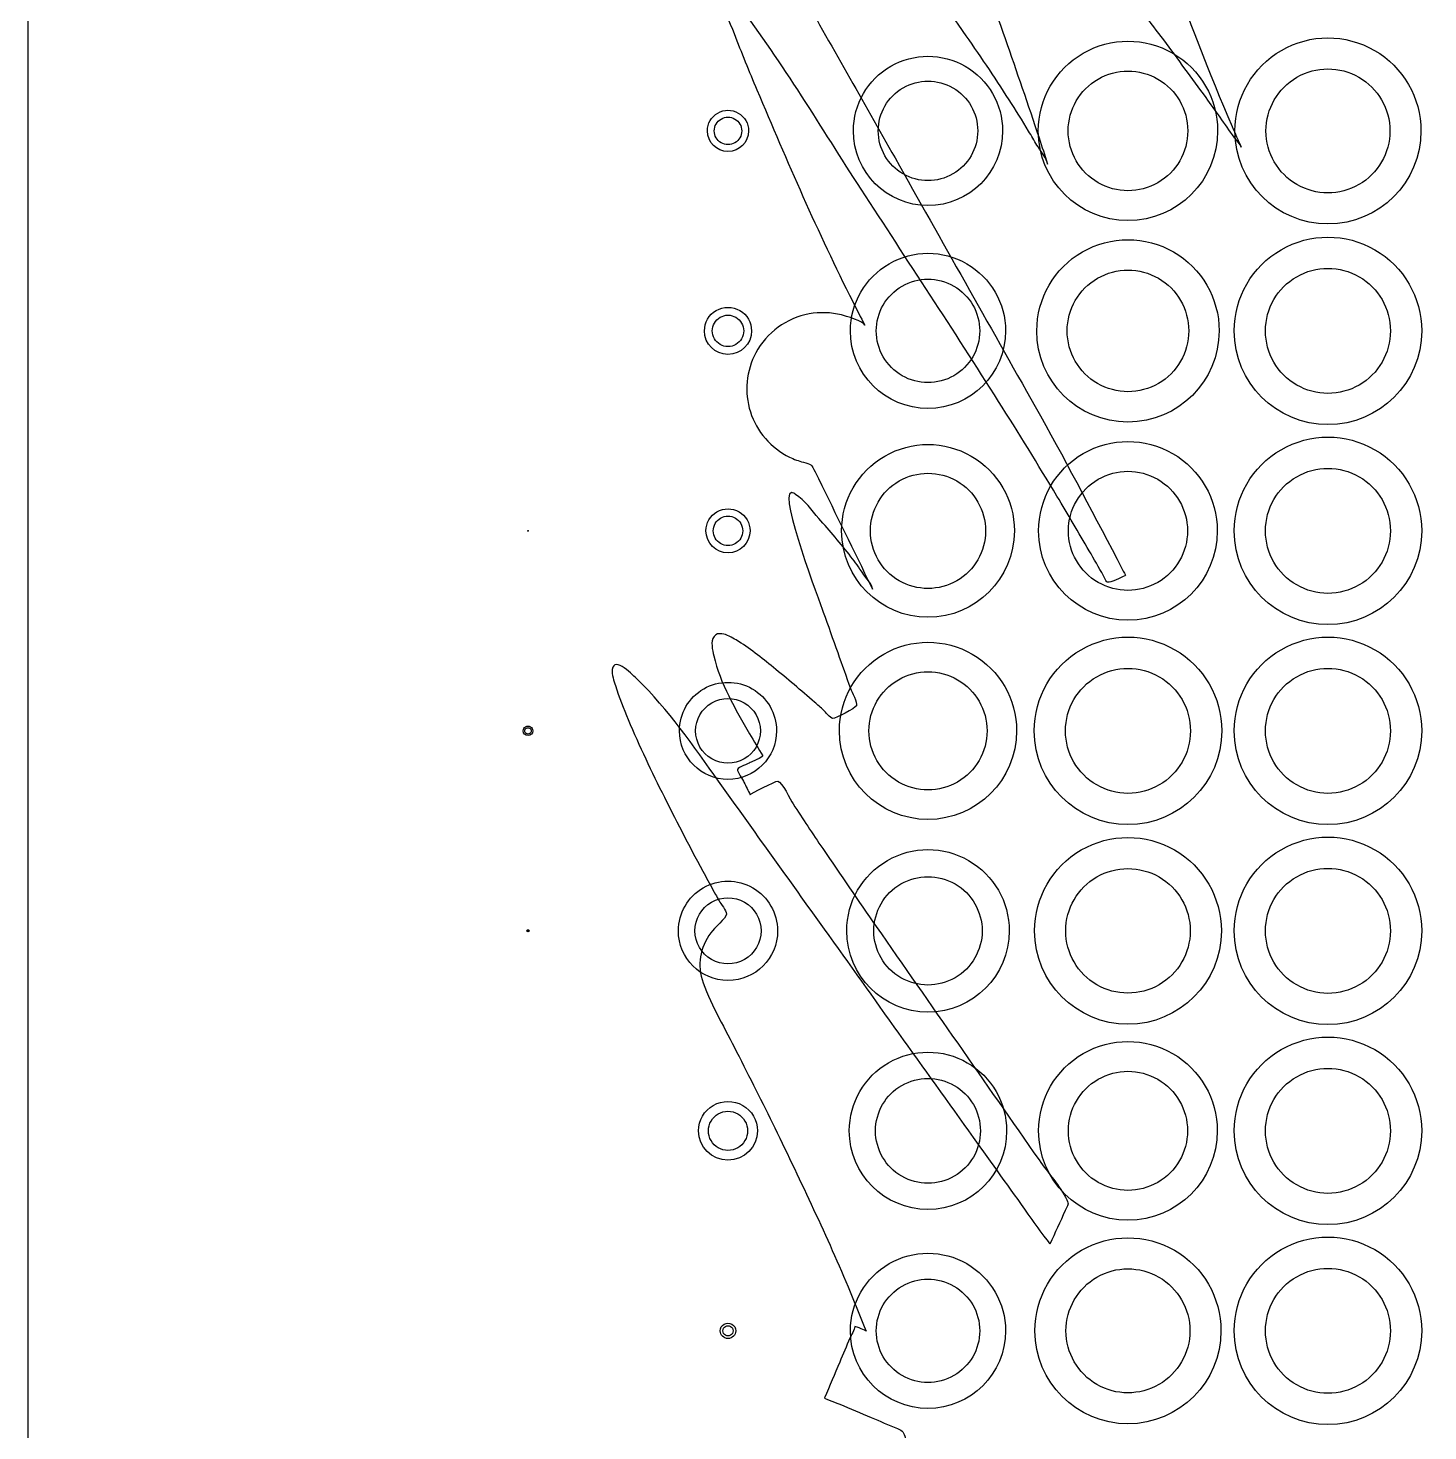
# Model space of a CAD drawing. Extents: x 9 to 391, y 39 to 560.
# Drawn here: x 9.4 to 121.4, y 256 to 368.2 of the extents above; entities that cross this region are included whole.
import ezdxf

# ---------------------------------------------------------------- set-up
doc = ezdxf.new("R2010")
doc.units = 0
doc.layers.add('Capa_1', color=7, linetype='CONTINUOUS')
doc.layers.add('Capa_2', color=7, linetype='CONTINUOUS')

msp = doc.modelspace()

# ---------------------------------------------------------------- linework, layer by layer
at = {"layer": 'Capa_1', "color": 7}
msp.add_lwpolyline([(9.38403, 559.9909), (390.61597, 559.9909), (390.61597, 40.0091), (9.38403, 40.0091)], close=True, dxfattribs=at)
for points in [[(84.20369, 367.94608), (81.73358, 371.45588), (79.1525, 374.88038), (76.56774, 378.30581)], [(84.76779, 375.32519), (86.60684, 370.02977), (88.51101, 364.7527), (90.26935, 359.43068)], [(100.61393, 373.48271), (102.16405, 369.04571), (103.85908, 364.66189), (105.71648, 360.34411)], [(64.85651, 370.98265), (64.85743, 369.95089), (65.51968, 368.71371), (65.87739, 367.77275)], [(71.04875, 371.48339), (73.57756, 366.91158), (76.18066, 362.38011), (78.74525, 357.82848)], [(100.24519, 367.26375), (99.18855, 368.68344), (98.11263, 370.08847), (97.03948, 371.49532)], [(76.03574, 355.32383), (72.83001, 360.24691), (69.79306, 365.42677), (66.20209, 370.08755)], [(65.87739, 367.77275), (66.45067, 366.26042), (67.07072, 364.76553), (67.69719, 363.27522)], [(87.87353, 362.48833), (86.68847, 364.33265), (85.4658, 366.15312), (84.20369, 367.94608)], [(103.62795, 362.658), (102.50984, 364.20059), (101.38349, 365.73583), (100.24519, 367.26375)], [(67.69719, 363.27522), (70.09482, 357.56435), (72.57503, 351.87366), (75.35974, 346.33887)], [(104.7534, 361.08423), (104.38191, 361.61249), (104.00676, 362.13524), (103.62795, 362.658)], [(89.43284, 359.97819), (88.92468, 360.82194), (88.40553, 361.65926), (87.87353, 362.48833)], [(105.87793, 359.48479), (105.50277, 360.01763), (105.12854, 360.55139), (104.7534, 361.08423)], [(105.71648, 360.34411), (105.95498, 359.78926), (106.19987, 359.23716), (106.4411, 358.68322)], [(90.10424, 358.84464), (89.8832, 359.22432), (89.65939, 359.60218), (89.43284, 359.97819)], [(90.26935, 359.43068), (90.49958, 358.73459), (90.7298, 358.03849), (90.95911, 357.3424)], [(106.4411, 358.68322), (106.4411, 358.87581), (105.98524, 359.33255), (105.87793, 359.48479)], [(90.95911, 357.3424), (90.95911, 357.69274), (90.28769, 358.52915), (90.10424, 358.84464)], [(78.74525, 357.82848), (82.48296, 351.19866), (86.21976, 344.56792), (89.95749, 337.9381)], [(87.0306, 338.34713), (83.42955, 344.047), (79.71476, 349.67441), (76.03574, 355.32383)], [(75.35974, 346.33887), (75.67893, 345.70422), (76.00639, 345.07416), (76.33017, 344.44227)], [(71.86784, 345.34837), (70.06639, 345.01546), (68.4805, 343.85715), (67.6128, 342.24394)], [(74.47552, 345.26217), (73.62525, 345.47861), (72.73004, 345.50796), (71.86784, 345.34837)], [(76.33017, 344.44227), (76.33017, 344.73758), (74.7241, 345.1989), (74.47552, 345.26217)], [(67.6128, 342.24394), (66.83865, 340.80316), (66.67814, 339.07623), (67.17436, 337.51897)], [(91.70482, 330.76351), (90.18129, 333.31217), (88.6165, 335.83699), (87.0306, 338.34713)], [(89.95749, 337.9381), (92.22763, 333.91013), (94.37397, 329.82255), (96.51019, 325.72213)], [(67.17436, 337.51897), (67.67608, 335.94244), (68.82446, 334.61447), (70.31129, 333.89086)], [(70.31129, 333.89086), (70.66443, 333.71936), (71.03315, 333.5818), (71.4129, 333.48091)], [(71.4129, 333.48091), (72.03844, 333.31492), (72.05495, 333.3305), (72.35856, 332.70962)], [(72.35856, 332.70962), (73.76651, 329.83263), (75.17354, 326.95656), (76.58149, 324.07957)], [(70.4553, 331.05606), (69.43075, 330.87172), (72.76121, 322.20224), (73.00978, 321.49423)], [(70.79743, 330.89373), (70.72043, 330.94233), (70.56445, 331.07532), (70.4553, 331.05606)], [(72.65023, 328.98889), (72.09898, 329.61711), (71.51929, 330.44343), (70.79743, 330.89373)], [(94.28591, 326.39896), (93.43838, 327.86176), (92.57251, 329.31264), (91.70482, 330.76351)], [(75.22307, 325.92206), (74.41315, 326.98316), (73.53077, 327.98648), (72.65023, 328.98889)], [(76.16782, 324.60416), (75.86789, 325.05446), (75.55144, 325.49284), (75.22307, 325.92206)], [(95.42235, 324.39965), (95.04537, 325.06731), (94.67023, 325.73588), (94.28591, 326.39896)], [(96.51019, 325.72213), (96.73309, 325.29476), (96.95596, 324.86739), (97.17886, 324.43909)], [(76.95205, 323.32295), (76.95205, 323.65862), (76.35586, 324.32261), (76.16782, 324.60416)], [(96.01305, 323.90533), (95.59296, 323.8035), (95.67184, 323.95673), (95.42235, 324.39965)], [(97.17886, 324.43909), (97.17886, 324.37589), (96.12771, 323.93376), (96.01305, 323.90533)], [(76.58149, 324.07957), (76.70538, 323.82737), (76.82823, 323.57515), (76.95205, 323.32295)], [(73.00978, 321.49423), (73.38953, 320.41203), (73.77477, 319.33167), (74.16001, 318.25131)], [(64.26857, 319.55177), (63.96313, 319.15742), (64.14656, 318.42922), (64.24287, 318.00185)], [(64.88862, 319.75721), (64.63637, 319.78651), (64.43, 319.75921), (64.26857, 319.55177)], [(66.03516, 319.26105), (65.69395, 319.4619), (65.29128, 319.71044), (64.88862, 319.75721)], [(69.01248, 317.06639), (68.05949, 317.83953), (67.09456, 318.6365), (66.03516, 319.26105)], [(58.12126, 316.11443), (57.88277, 316.34371), (56.25928, 318.05046), (56.12537, 316.89856)], [(64.24287, 318.00185), (64.74184, 315.7916), (65.99112, 313.70792), (67.11013, 311.76547)], [(74.16001, 318.25131), (74.50213, 317.292), (74.84425, 316.3327), (75.18639, 315.37431)], [(56.12537, 316.89856), (56.07757, 316.4877), (56.26387, 315.99337), (56.37944, 315.60818)], [(72.31087, 314.28021), (71.22669, 315.22666), (70.12969, 316.15937), (69.01248, 317.06639)], [(56.37944, 315.60818), (56.65736, 314.68098), (57.02516, 313.77945), (57.3994, 312.88802)], [(64.63635, 307.95762), (62.62211, 310.77224), (60.62806, 313.70609), (58.12126, 316.11443)], [(73.03088, 313.6428), (72.7915, 313.85649), (72.55209, 314.06926), (72.31087, 314.28021)], [(75.18639, 315.37431), (75.26989, 315.14045), (75.76148, 314.22334), (75.66334, 313.99589)], [(73.77017, 312.9834), (73.56838, 313.0127), (73.17582, 313.5135), (73.03088, 313.6428)], [(75.66334, 313.99589), (75.58994, 313.82439), (73.96738, 312.95497), (73.77017, 312.9834)], [(57.3994, 312.88802), (58.28361, 310.78325), (59.27789, 308.72248), (60.29601, 306.67916)], [(67.11013, 311.76547), (67.45502, 311.16751), (67.80999, 310.57689), (68.16496, 309.98535)], [(68.16496, 309.98535), (68.16496, 309.88995), (67.25598, 309.49929), (67.15875, 309.44792)], [(66.15254, 308.91049), (66.10124, 308.74816), (66.58548, 308.0374), (66.65793, 307.89159)], [(67.15875, 309.44792), (67.00375, 309.36542), (66.20666, 309.07741), (66.15254, 308.91049)], [(73.10058, 296.12958), (70.27917, 300.07226), (67.45777, 304.01493), (64.63635, 307.95762)], [(66.65793, 307.89159), (66.8267, 307.55225), (66.99457, 307.212), (67.16333, 306.87266)], [(67.16333, 306.87266), (67.16333, 306.95886), (69.18858, 307.98788), (69.36378, 307.96311)], [(69.36378, 307.96311), (69.70774, 307.91361), (70.38557, 306.46914), (70.59194, 306.1509)], [(60.29601, 306.67916), (61.35083, 304.56153), (62.45151, 302.46685), (63.57604, 300.38591)], [(70.59194, 306.1509), (71.36793, 304.94856), (72.15951, 303.75448), (72.96116, 302.56864)], [(72.96116, 302.56864), (74.37553, 300.47855), (75.80825, 298.39852), (77.25105, 296.32768)], [(63.57604, 300.38591), (63.84296, 299.89159), (64.11446, 299.39909), (64.38595, 298.90753)], [(64.38595, 298.90753), (64.47955, 298.73786), (64.5749, 298.56911), (64.66938, 298.39945)], [(64.66938, 298.39945), (64.79871, 298.16833), (65.27567, 297.59697), (65.26466, 297.33559)], [(65.26466, 297.33559), (65.25006, 297.00176), (64.26121, 296.19379), (64.01448, 295.84161)], [(77.25105, 296.32768), (81.58956, 290.10506), (85.92807, 283.88243), (90.26749, 277.65982)], [(64.01448, 295.84161), (63.1367, 294.58883), (62.88995, 293.29479), (63.40543, 291.83748)], [(85.02184, 279.47019), (81.0484, 285.02333), (77.07403, 290.57646), (73.10058, 296.12958)], [(63.40543, 291.83748), (64.07959, 289.93173), (65.17294, 288.11767), (66.07641, 286.31921)], [(66.07641, 286.31921), (67.09637, 284.28964), (68.13652, 282.26923), (69.12621, 280.22498)], [(69.12621, 280.22498), (71.22484, 275.88978), (73.30421, 271.549065), (75.16252, 267.103815)], [(89.40988, 273.33746), (87.94689, 275.3817), (86.48391, 277.42595), (85.02184, 279.47019)], [(90.26749, 277.65982), (90.97927, 276.63907), (91.95153, 275.58439), (92.49638, 274.46275)], [(92.49638, 274.46275), (92.68073, 274.08306), (92.58248, 274.08948), (92.36246, 273.60708)], [(90.68666, 271.552735), (90.26108, 272.14796), (89.83548, 272.74224), (89.40988, 273.33746)], [(92.36246, 273.60708), (91.95336, 272.71289), (91.54429, 271.818705), (91.13611, 270.924515)], [(91.13611, 270.924515), (91.13611, 271.075845), (90.77106, 271.435355), (90.68666, 271.552735)], [(75.16252, 267.103815), (75.60004, 266.058305), (76.02289, 265.006375), (76.44573, 263.955365)], [(75.5294, 264.342385), (75.5294, 264.073665), (75.22856, 263.631625), (75.12859, 263.394095)], [(76.44573, 263.955365), (76.44573, 264.024165), (75.63398, 264.298365), (75.5294, 264.342385)], [(75.12859, 263.394095), (74.85983, 262.758535), (74.59108, 262.122975), (74.32233, 261.487415)], [(74.32233, 261.487415), (73.91967, 260.535445), (73.51792, 259.583475), (73.11525, 258.631515)], [(73.11525, 258.631515), (73.11525, 258.544315), (74.22877, 258.161025), (74.32508, 258.120685)], [(74.32508, 258.120685), (75.16252, 257.766675), (75.99995, 257.412665), (76.83738, 257.059575)], [(76.83738, 257.059575), (77.53723, 256.764265), (78.23708, 256.468045), (78.93692, 256.172735)], [(78.93692, 256.172735), (79.43773, 255.960875), (79.40747, 255.927865), (79.59183, 255.380335)]]:
    msp.add_open_spline(points, degree=3, dxfattribs=at)
at = {"layer": 'Capa_2', "color": 5}
for points in [[(66.482068, 359.990908)], [(85.364421, 359.990906)], [(102.168342, 359.990902)], [(118.344813, 359.990909)], [(66.638931, 343.990908)], [(85.521283, 343.990906)], [(102.246774, 343.990902)], [(118.384029, 343.990904)], [(49.403638, 327.990907)], [(66.5605, 327.990908)], [(85.991872, 327.990905)], [(102.148735, 327.990905)], [(118.384029, 327.990904)], [(49.638932, 311.990907)], [(67.972264, 311.990906)], [(86.109519, 311.99091)], [(102.384029, 311.990904)], [(118.384029, 311.990904)], [(49.442853, 295.990902)], [(68.031088, 295.990908)], [(85.717362, 295.99091)], [(102.364421, 295.990907)], [(118.384029, 295.990904)], [(66.952656, 279.990907)], [(85.580107, 279.990908)], [(102.148735, 279.990905)], [(118.384029, 279.990904)], [(65.795794, 263.990907)], [(85.521283, 263.990906)], [(102.344813, 263.990909)], [(118.384029, 263.990904)]]:
    msp.add_lwpolyline(points, close=True, dxfattribs=at)
at = {"layer": 'Capa_2', "color": 7}
for points in [[(67.031088, 359.990908)], [(87.354617, 359.990906)], [(104.560499, 359.990902)], [(120.825205, 359.990909)], [(67.266382, 343.990908)], [(87.589911, 343.990906)], [(104.678147, 343.990902)], [(120.884029, 343.990904)], [(49.413441, 327.990907)], [(67.148735, 327.990908)], [(88.295794, 327.990905)], [(104.531088, 327.990905)], [(120.884029, 327.990904)], [(49.766383, 311.990907)], [(69.266382, 311.990906)], [(88.472265, 311.99091)], [(104.884029, 311.990904)], [(120.884029, 311.990904)], [(49.472264, 295.990902)], [(69.354618, 295.990908)], [(87.884029, 295.99091)], [(104.854617, 295.990907)], [(120.884029, 295.990904)], [(67.73697, 279.990907)], [(87.678146, 279.990908)], [(104.531088, 279.990905)], [(120.884029, 279.990904)], [(66.001676, 263.990907)], [(87.589911, 263.990906)], [(104.825205, 263.990909)], [(120.884029, 263.990904)]]:
    msp.add_lwpolyline(points, close=True, dxfattribs=at)
for points in [[(93.795793, 366.205908), (96.016201, 367.487861), (98.751856, 367.487861), (100.972264, 366.205908)], [(109.66344, 366.435157), (111.965748, 367.764395), (114.802308, 367.764395), (117.104616, 366.435157)], [(78.398735, 365.161587), (80.246041, 366.22813), (82.522017, 366.22813), (84.369323, 365.161587)], [(90.207558, 359.990902), (90.207558, 362.554808), (91.575385, 364.923955), (93.795793, 366.205908)], [(100.972264, 366.205908), (103.192671, 364.923955), (104.560499, 362.554808), (104.560499, 359.990902)], [(105.942852, 359.990909), (105.942852, 362.649385), (107.361132, 365.105919), (109.66344, 366.435157)], [(117.104616, 366.435157), (119.406924, 365.105919), (120.825205, 362.649385), (120.825205, 359.990909)], [(75.413441, 359.990906), (75.413441, 362.123992), (76.551429, 364.095044), (78.398735, 365.161587)], [(84.369323, 365.161587), (86.21663, 364.095044), (87.354617, 362.123992), (87.354617, 359.990906)], [(63.73697, 359.990908), (63.73697, 360.579346), (64.050898, 361.123084), (64.5605, 361.417303)], [(64.5605, 361.417303), (65.070101, 361.711522), (65.697957, 361.711522), (66.207558, 361.417303)], [(66.207558, 361.417303), (66.71716, 361.123084), (67.031088, 360.579346), (67.031088, 359.990908)], [(65.384029, 358.343849), (64.474384, 358.343849), (63.73697, 359.081263), (63.73697, 359.990908)], [(67.031088, 359.990908), (67.031088, 359.081263), (66.293674, 358.343849), (65.384029, 358.343849)], [(81.384029, 354.020318), (78.086564, 354.020318), (75.413441, 356.693441), (75.413441, 359.990906)], [(87.354617, 359.990906), (87.354617, 356.693441), (84.681494, 354.020318), (81.384029, 354.020318)], [(97.384028, 352.814431), (93.420573, 352.814431), (90.207558, 356.027447), (90.207558, 359.990902)], [(104.560499, 359.990902), (104.560499, 356.027447), (101.347484, 352.814431), (97.384028, 352.814431)], [(113.384028, 352.549733), (109.27438, 352.549733), (105.942852, 355.881261), (105.942852, 359.990909)], [(120.825205, 359.990909), (120.825205, 355.881261), (117.493677, 352.549733), (113.384028, 352.549733)], [(93.73697, 350.307793), (95.993778, 351.610762), (98.77428, 351.610762), (101.031088, 350.307793)], [(109.634029, 350.486095), (111.954537, 351.825841), (114.813521, 351.825841), (117.134029, 350.486095)], [(78.281087, 349.365357), (80.201194, 350.473932), (82.566863, 350.473932), (84.48697, 349.365357)], [(90.089911, 343.990902), (90.089911, 346.596839), (91.480162, 349.004824), (93.73697, 350.307793)], [(101.031088, 350.307793), (103.287896, 349.004824), (104.678147, 346.596839), (104.678147, 343.990902)], [(105.884029, 343.990904), (105.884029, 346.670396), (107.313521, 349.146349), (109.634029, 350.486095)], [(117.134029, 350.486095), (119.454537, 349.146349), (120.884029, 346.670396), (120.884029, 343.990904)], [(75.178146, 343.990906), (75.178146, 346.208054), (76.360981, 348.256783), (78.281087, 349.365357)], [(84.48697, 349.365357), (86.407076, 348.256783), (87.589911, 346.208054), (87.589911, 343.990906)], [(64.442853, 345.621073), (65.025255, 345.957323), (65.742804, 345.957323), (66.325206, 345.621073)], [(63.501677, 343.990908), (63.501677, 344.663408), (63.860451, 345.284823), (64.442853, 345.621073)], [(66.325206, 345.621073), (66.907608, 345.284823), (67.266382, 344.663408), (67.266382, 343.990908)], [(65.384029, 342.108555), (64.344435, 342.108555), (63.501677, 342.951313), (63.501677, 343.990908)], [(67.266382, 343.990908), (67.266382, 342.951313), (66.423624, 342.108555), (65.384029, 342.108555)], [(81.384029, 337.785023), (77.956614, 337.785023), (75.178146, 340.563491), (75.178146, 343.990906)], [(87.589911, 343.990906), (87.589911, 340.563491), (84.811443, 337.785023), (81.384029, 337.785023)], [(97.384029, 336.696784), (93.355599, 336.696784), (90.089911, 339.962472), (90.089911, 343.990902)], [(104.678147, 343.990902), (104.678147, 339.962472), (101.412459, 336.696784), (97.384029, 336.696784)], [(113.384029, 336.490904), (109.241893, 336.490904), (105.884029, 339.848769), (105.884029, 343.990904)], [(120.884029, 343.990904), (120.884029, 339.848769), (117.526164, 336.490904), (113.384029, 336.490904)], [(109.634029, 334.486095), (111.954537, 335.825841), (114.813521, 335.825841), (117.134029, 334.486095)], [(77.928147, 333.976669), (80.066654, 335.211336), (82.701404, 335.211336), (84.839912, 333.976669)], [(93.810499, 334.180439), (96.021807, 335.457138), (98.74625, 335.457138), (100.957558, 334.180439)], [(105.884029, 327.990904), (105.884029, 330.670396), (107.313521, 333.146349), (109.634029, 334.486095)], [(117.134029, 334.486095), (119.454537, 333.146349), (120.884029, 330.670396), (120.884029, 327.990904)], [(74.472265, 327.990905), (74.472265, 330.46024), (75.78964, 332.742001), (77.928147, 333.976669)], [(84.839912, 333.976669), (86.978419, 332.742001), (88.295794, 330.46024), (88.295794, 327.990905)], [(90.23697, 327.990905), (90.23697, 330.544303), (91.599192, 332.90374), (93.810499, 334.180439)], [(100.957558, 334.180439), (103.168866, 332.90374), (104.531088, 330.544303), (104.531088, 327.990905)], [(63.619324, 327.990908), (63.619324, 328.621377), (63.955675, 329.203954), (64.501677, 329.519188)], [(64.501677, 329.519188), (65.047679, 329.834422), (65.720381, 329.834422), (66.266382, 329.519188)], [(66.266382, 329.519188), (66.812384, 329.203954), (67.148735, 328.621377), (67.148735, 327.990908)], [(49.354618, 327.990907), (49.354618, 328.001415), (49.360224, 328.011125), (49.369324, 328.016379)], [(49.38403, 327.961496), (49.367786, 327.961496), (49.354618, 327.974664), (49.354618, 327.990907)], [(49.369324, 328.016379), (49.378424, 328.021633), (49.389636, 328.021633), (49.398736, 328.016379)], [(49.413441, 327.990907), (49.413441, 327.974664), (49.400273, 327.961496), (49.38403, 327.961496)], [(49.398736, 328.016379), (49.407836, 328.011125), (49.413441, 328.001415), (49.413441, 327.990907)], [(65.38403, 326.226202), (64.40941, 326.226202), (63.619324, 327.016288), (63.619324, 327.990908)], [(67.148735, 327.990908), (67.148735, 327.016288), (66.35865, 326.226202), (65.38403, 326.226202)], [(81.384029, 321.07914), (77.566767, 321.07914), (74.472265, 324.173643), (74.472265, 327.990905)], [(88.295794, 327.990905), (88.295794, 324.173643), (85.201292, 321.07914), (81.384029, 321.07914)], [(97.384029, 320.843846), (93.436817, 320.843846), (90.23697, 324.043693), (90.23697, 327.990905)], [(104.531088, 327.990905), (104.531088, 324.043693), (101.33124, 320.843846), (97.384029, 320.843846)], [(113.384029, 320.490904), (109.241893, 320.490904), (105.884029, 323.848769), (105.884029, 327.990904)], [(120.884029, 327.990904), (120.884029, 323.848769), (117.526164, 320.490904), (113.384029, 320.490904)], [(77.839912, 318.129501), (80.033019, 319.395693), (82.735039, 319.395693), (84.928147, 318.129501)], [(93.634029, 318.486095), (95.954537, 319.825841), (98.813521, 319.825841), (101.134029, 318.486095)], [(109.634029, 318.486095), (111.954537, 319.825841), (114.813521, 319.825841), (117.134029, 318.486095)], [(74.295794, 311.99091), (74.295794, 314.523292), (75.646804, 316.86331), (77.839912, 318.129501)], [(84.928147, 318.129501), (87.121255, 316.86331), (88.472265, 314.523292), (88.472265, 311.99091)], [(89.884029, 311.990904), (89.884029, 314.670396), (91.313521, 317.146349), (93.634029, 318.486095)], [(101.134029, 318.486095), (103.454537, 317.146349), (104.884029, 314.670396), (104.884029, 311.990904)], [(105.884029, 311.990904), (105.884029, 314.670396), (107.313521, 317.146349), (109.634029, 318.486095)], [(117.134029, 318.486095), (119.454537, 317.146349), (120.884029, 314.670396), (120.884029, 311.990904)], [(63.442853, 315.353122), (64.644057, 316.046637), (66.124002, 316.046637), (67.325206, 315.353122)], [(61.501677, 311.990906), (61.501677, 313.377937), (62.241649, 314.659606), (63.442853, 315.353122)], [(67.325206, 315.353122), (68.52641, 314.659606), (69.266382, 313.377937), (69.266382, 311.990906)], [(49.001677, 311.990907), (49.001677, 312.127509), (49.074553, 312.253734), (49.192853, 312.322034)], [(49.192853, 312.322034), (49.311154, 312.390335), (49.456906, 312.390335), (49.575206, 312.322034)], [(49.575206, 312.322034), (49.693506, 312.253734), (49.766383, 312.127509), (49.766383, 311.990907)], [(49.38403, 311.608554), (49.172862, 311.608554), (49.001677, 311.779739), (49.001677, 311.990907)], [(49.766383, 311.990907), (49.766383, 311.779739), (49.595197, 311.608554), (49.38403, 311.608554)], [(65.384029, 308.108553), (63.239865, 308.108553), (61.501677, 309.846741), (61.501677, 311.990906)], [(69.266382, 311.990906), (69.266382, 309.846741), (67.528194, 308.108553), (65.384029, 308.108553)], [(81.384029, 304.902674), (77.469305, 304.902674), (74.295794, 308.076185), (74.295794, 311.99091)], [(88.472265, 311.99091), (88.472265, 308.076185), (85.298754, 304.902674), (81.384029, 304.902674)], [(97.384029, 304.490904), (93.241893, 304.490904), (89.884029, 307.848769), (89.884029, 311.990904)], [(104.884029, 311.990904), (104.884029, 307.848769), (101.526164, 304.490904), (97.384029, 304.490904)], [(113.384029, 304.490904), (109.241893, 304.490904), (105.884029, 307.848769), (105.884029, 311.990904)], [(120.884029, 311.990904), (120.884029, 307.848769), (117.526164, 304.490904), (113.384029, 304.490904)], [(93.648735, 302.460626), (95.960143, 303.795118), (98.807915, 303.795118), (101.119323, 302.460626)], [(109.634029, 302.486095), (111.954537, 303.825841), (114.813521, 303.825841), (117.134029, 302.486095)], [(78.134029, 301.620075), (80.145136, 302.781189), (82.622922, 302.781189), (84.634029, 301.620075)], [(89.913441, 295.990907), (89.913441, 298.659891), (91.337327, 301.126134), (93.648735, 302.460626)], [(101.119323, 302.460626), (103.430731, 301.126134), (104.854617, 298.659891), (104.854617, 295.990907)], [(105.884029, 295.990904), (105.884029, 298.670396), (107.313521, 301.146349), (109.634029, 302.486095)], [(117.134029, 302.486095), (119.454537, 301.146349), (120.884029, 298.670396), (120.884029, 295.990904)], [(74.884029, 295.99091), (74.884029, 298.313137), (76.122922, 300.458962), (78.134029, 301.620075)], [(84.634029, 301.620075), (86.645136, 300.458962), (87.884029, 298.313137), (87.884029, 295.99091)], [(63.398735, 299.429539), (64.627239, 300.138816), (66.140819, 300.138816), (67.369323, 299.429539)], [(61.413441, 295.990908), (61.413441, 297.409463), (62.170231, 298.720261), (63.398735, 299.429539)], [(67.369323, 299.429539), (68.597828, 298.720261), (69.354618, 297.409463), (69.354618, 295.990908)], [(49.295794, 295.990902), (49.295794, 296.022426), (49.312611, 296.051555), (49.339911, 296.067316)], [(49.384029, 295.902667), (49.335298, 295.902667), (49.295794, 295.942171), (49.295794, 295.990902)], [(49.339911, 296.067316), (49.367212, 296.083078), (49.400847, 296.083078), (49.428147, 296.067316)], [(49.472264, 295.990902), (49.472264, 295.942171), (49.43276, 295.902667), (49.384029, 295.902667)], [(49.428147, 296.067316), (49.455447, 296.051555), (49.472264, 296.022426), (49.472264, 295.990902)], [(65.384029, 292.02032), (63.191134, 292.02032), (61.413441, 293.798013), (61.413441, 295.990908)], [(69.354618, 295.990908), (69.354618, 293.798013), (67.576925, 292.02032), (65.384029, 292.02032)], [(81.384029, 289.49091), (77.794178, 289.49091), (74.884029, 292.401059), (74.884029, 295.99091)], [(87.884029, 295.99091), (87.884029, 292.401059), (84.97388, 289.49091), (81.384029, 289.49091)], [(97.384029, 288.520319), (93.258137, 288.520318), (89.913441, 291.865015), (89.913441, 295.990907)], [(104.854617, 295.990907), (104.854617, 291.865015), (101.509921, 288.520319), (97.384029, 288.520319)], [(113.384029, 288.490904), (109.241893, 288.490904), (105.884029, 291.848769), (105.884029, 295.990904)], [(120.884029, 295.990904), (120.884029, 291.848769), (117.526164, 288.490904), (113.384029, 288.490904)], [(93.810499, 286.180439), (96.021807, 287.457138), (98.74625, 287.457138), (100.957558, 286.180439)], [(109.634029, 286.486095), (111.954537, 287.825841), (114.813521, 287.825841), (117.134029, 286.486095)], [(78.23697, 285.441774), (80.184376, 286.56611), (82.583681, 286.56611), (84.531087, 285.441774)], [(105.884029, 279.990904), (105.884029, 282.670396), (107.313521, 285.146349), (109.634029, 286.486095)], [(117.134029, 286.486095), (119.454537, 285.146349), (120.884029, 282.670396), (120.884029, 279.990904)], [(75.089911, 279.990908), (75.089911, 282.23958), (76.289563, 284.317438), (78.23697, 285.441774)], [(84.531087, 285.441774), (86.478494, 284.317438), (87.678146, 282.23958), (87.678146, 279.990908)], [(90.23697, 279.990905), (90.23697, 282.544303), (91.599192, 284.90374), (93.810499, 286.180439)], [(100.957558, 286.180439), (103.168866, 284.90374), (104.531088, 282.544303), (104.531088, 279.990905)], [(63.031088, 279.990907), (63.031088, 280.831532), (63.479556, 281.608302), (64.207558, 282.028614)], [(64.207558, 282.028614), (64.935561, 282.448926), (65.832497, 282.448926), (66.560499, 282.028614)], [(66.560499, 282.028614), (67.288502, 281.608302), (67.73697, 280.831532), (67.73697, 279.990907)], [(65.384029, 277.637966), (64.084535, 277.637966), (63.031088, 278.691414), (63.031088, 279.990907)], [(67.73697, 279.990907), (67.73697, 278.691414), (66.683522, 277.637966), (65.384029, 277.637966)], [(81.384029, 273.69679), (77.907883, 273.69679), (75.089911, 276.514763), (75.089911, 279.990908)], [(87.678146, 279.990908), (87.678146, 276.514763), (84.860174, 273.69679), (81.384029, 273.69679)], [(97.384029, 272.843846), (93.436817, 272.843846), (90.23697, 276.043693), (90.23697, 279.990905)], [(104.531088, 279.990905), (104.531088, 276.043693), (101.33124, 272.843846), (97.384029, 272.843846)], [(113.384029, 272.490904), (109.241893, 272.490904), (105.884029, 275.848769), (105.884029, 279.990904)], [(120.884029, 279.990904), (120.884029, 275.848769), (117.526164, 272.490904), (113.384029, 272.490904)], [(93.66344, 270.435157), (95.965748, 271.764395), (98.802308, 271.764395), (101.104616, 270.435157)], [(109.634029, 270.486095), (111.954537, 271.825841), (114.813521, 271.825841), (117.134029, 270.486095)], [(78.281087, 269.365357), (80.201194, 270.473932), (82.566863, 270.473932), (84.48697, 269.365357)], [(89.942852, 263.990909), (89.942852, 266.649385), (91.361132, 269.105919), (93.66344, 270.435157)], [(101.104616, 270.435157), (103.406924, 269.105919), (104.825205, 266.649385), (104.825205, 263.990909)], [(105.884029, 263.990904), (105.884029, 266.670396), (107.313521, 269.146349), (109.634029, 270.486095)], [(117.134029, 270.486095), (119.454537, 269.146349), (120.884029, 266.670396), (120.884029, 263.990904)], [(75.178146, 263.990906), (75.178146, 266.208054), (76.360981, 268.256783), (78.281087, 269.365357)], [(84.48697, 269.365357), (86.407076, 268.256783), (87.589911, 266.208054), (87.589911, 263.990906)], [(64.766382, 263.990907), (64.766382, 264.211571), (64.884105, 264.415473), (65.075205, 264.525805)], [(65.384029, 263.37326), (65.042912, 263.37326), (64.766382, 263.64979), (64.766382, 263.990907)], [(65.075205, 264.525805), (65.266306, 264.636137), (65.501752, 264.636137), (65.692852, 264.525805)], [(66.001676, 263.990907), (66.001676, 263.64979), (65.725146, 263.37326), (65.384029, 263.37326)], [(65.692852, 264.525805), (65.883953, 264.415473), (66.001676, 264.211571), (66.001676, 263.990907)], [(81.384029, 257.785023), (77.956614, 257.785023), (75.178146, 260.563491), (75.178146, 263.990906)], [(87.589911, 263.990906), (87.589911, 260.563491), (84.811443, 257.785023), (81.384029, 257.785023)], [(97.384028, 256.549733), (93.27438, 256.549733), (89.942852, 259.881261), (89.942852, 263.990909)], [(104.825205, 263.990909), (104.825205, 259.881261), (101.493677, 256.549733), (97.384028, 256.549733)], [(113.384029, 256.490904), (109.241893, 256.490904), (105.884029, 259.848769), (105.884029, 263.990904)], [(120.884029, 263.990904), (120.884029, 259.848769), (117.526164, 256.490904), (113.384029, 256.490904)]]:
    msp.add_open_spline(points, degree=3, dxfattribs=at)
at = {"layer": 'Capa_2', "color": 5}
for points in [[(94.991871, 364.134239), (96.472143, 364.988875), (98.295913, 364.988875), (99.776185, 364.134239)], [(110.903636, 364.287074), (112.438508, 365.173233), (114.329548, 365.173233), (115.86442, 364.287074)], [(79.393833, 363.438027), (80.625371, 364.149055), (82.142688, 364.149055), (83.374225, 363.438027)], [(92.599715, 359.990902), (92.599715, 361.700173), (93.5116, 363.279604), (94.991871, 364.134239)], [(99.776185, 364.134239), (101.256457, 363.279604), (102.168342, 361.700173), (102.168342, 359.990902)], [(108.423244, 359.990909), (108.423244, 361.763227), (109.368764, 363.400916), (110.903636, 364.287074)], [(115.86442, 364.287074), (117.399292, 363.400916), (118.344813, 361.763227), (118.344813, 359.990909)], [(77.403637, 359.990906), (77.403637, 361.412963), (78.162295, 362.726998), (79.393833, 363.438027)], [(83.374225, 363.438027), (84.605763, 362.726998), (85.364421, 361.412963), (85.364421, 359.990906)], [(64.28599, 359.990908), (64.28599, 360.3832), (64.495275, 360.745692), (64.835009, 360.941838)], [(64.835009, 360.941838), (65.174744, 361.137984), (65.593314, 361.137984), (65.933049, 360.941838)], [(65.933049, 360.941838), (66.272783, 360.745692), (66.482068, 360.3832), (66.482068, 359.990908)], [(64.835009, 359.039978), (64.495275, 359.236124), (64.28599, 359.598617), (64.28599, 359.990908)], [(66.482068, 359.990908), (66.482068, 359.598617), (66.272783, 359.236124), (65.933049, 359.039978)], [(79.393833, 356.543785), (78.162295, 357.254814), (77.403637, 358.568849), (77.403637, 359.990906)], [(85.364421, 359.990906), (85.364421, 358.568849), (84.605763, 357.254814), (83.374225, 356.543785)], [(94.991871, 355.847565), (93.5116, 356.7022), (92.599715, 358.281631), (92.599715, 359.990902)], [(102.168342, 359.990902), (102.168342, 358.281631), (101.256457, 356.7022), (99.776185, 355.847565)], [(110.903636, 355.694744), (109.368764, 356.580903), (108.423244, 358.218592), (108.423244, 359.990909)], [(118.344813, 359.990909), (118.344813, 358.218592), (117.399292, 356.580903), (115.86442, 355.694744)], [(65.933049, 359.039978), (65.593314, 358.843833), (65.174744, 358.843833), (64.835009, 359.039978)], [(83.374225, 356.543785), (82.142688, 355.832756), (80.625371, 355.832756), (79.393833, 356.543785)], [(99.776185, 355.847565), (98.295913, 354.992929), (96.472143, 354.992929), (94.991871, 355.847565)], [(115.86442, 355.694744), (114.329548, 354.808585), (112.438508, 354.808585), (110.903636, 355.694744)], [(94.952656, 348.202163), (96.457195, 349.070808), (98.310863, 349.070808), (99.815401, 348.202163)], [(110.884029, 348.321031), (112.431034, 349.214195), (114.337023, 349.214195), (115.884029, 348.321031)], [(79.315401, 347.573873), (80.595472, 348.312923), (82.172585, 348.312923), (83.452656, 347.573873)], [(92.521284, 343.990902), (92.521284, 345.728193), (93.448118, 347.333517), (94.952656, 348.202163)], [(99.815401, 348.202163), (101.31994, 347.333517), (102.246774, 345.728193), (102.246774, 343.990902)], [(108.384029, 343.990904), (108.384029, 345.777232), (109.337023, 347.427867), (110.884029, 348.321031)], [(115.884029, 348.321031), (117.431034, 347.427867), (118.384029, 345.777232), (118.384029, 343.990904)], [(77.246774, 343.990906), (77.246774, 345.469004), (78.03533, 346.834824), (79.315401, 347.573873)], [(83.452656, 347.573873), (84.732727, 346.834824), (85.521283, 345.469004), (85.521283, 343.990906)], [(64.129127, 343.990908), (64.129127, 344.439241), (64.36831, 344.853518), (64.756578, 345.077685)], [(64.756578, 345.077685), (65.144846, 345.301851), (65.623212, 345.301851), (66.01148, 345.077685)], [(66.01148, 345.077685), (66.399748, 344.853518), (66.638931, 344.439241), (66.638931, 343.990908)], [(64.756578, 342.904131), (64.36831, 343.128298), (64.129127, 343.542575), (64.129127, 343.990908)], [(66.638931, 343.990908), (66.638931, 343.542575), (66.399748, 343.128298), (66.01148, 342.904131)], [(79.315401, 340.407938), (78.03533, 341.146987), (77.246774, 342.512807), (77.246774, 343.990906)], [(85.521283, 343.990906), (85.521283, 342.512807), (84.732727, 341.146987), (83.452656, 340.407938)], [(94.952656, 339.779641), (93.448118, 340.648287), (92.521284, 342.25361), (92.521284, 343.990902)], [(102.246774, 343.990902), (102.246774, 342.25361), (101.31994, 340.648287), (99.815401, 339.779641)], [(110.884029, 339.660777), (109.337023, 340.553941), (108.384029, 342.204576), (108.384029, 343.990904)], [(118.384029, 343.990904), (118.384029, 342.204576), (117.431034, 340.553941), (115.884029, 339.660777)], [(66.01148, 342.904131), (65.623212, 342.679964), (65.144846, 342.679964), (64.756578, 342.904131)], [(83.452656, 340.407938), (82.172585, 339.668888), (80.595472, 339.668888), (79.315401, 340.407938)], [(99.815401, 339.779641), (98.310863, 338.910995), (96.457195, 338.910995), (94.952656, 339.779641)], [(115.884029, 339.660777), (114.337023, 338.767613), (112.431034, 338.767613), (110.884029, 339.660777)], [(79.080108, 331.981414), (80.505779, 332.804526), (82.262279, 332.804526), (83.687951, 331.981414)], [(95.001676, 332.117261), (96.475881, 332.968394), (98.292176, 332.968394), (99.766382, 332.117261)], [(108.384029, 327.990904), (108.384029, 329.777232), (109.337023, 331.427867), (110.884029, 332.321031)], [(110.884029, 332.321031), (112.431034, 333.214195), (114.337023, 333.214195), (115.884029, 332.321031)], [(115.884029, 332.321031), (117.431034, 331.427867), (118.384029, 329.777232), (118.384029, 327.990904)], [(76.776186, 327.990905), (76.776186, 329.637129), (77.654436, 331.158302), (79.080108, 331.981414)], [(83.687951, 331.981414), (85.113623, 331.158302), (85.991872, 329.637129), (85.991872, 327.990905)], [(92.619323, 327.990905), (92.619323, 329.69317), (93.527471, 331.266128), (95.001676, 332.117261)], [(99.766382, 332.117261), (101.240587, 331.266128), (102.148735, 329.69317), (102.148735, 327.990905)], [(64.207559, 327.990908), (64.207559, 328.41122), (64.431793, 328.799605), (64.795794, 329.009761)], [(64.795794, 329.009761), (65.159796, 329.219918), (65.608264, 329.219918), (65.972265, 329.009761)], [(65.972265, 329.009761), (66.336266, 328.799605), (66.5605, 328.41122), (66.5605, 327.990908)], [(49.364422, 327.990907), (49.364422, 327.997913), (49.368159, 328.004386), (49.374226, 328.007888)], [(49.374226, 327.973927), (49.368159, 327.977429), (49.364422, 327.983902), (49.364422, 327.990907)], [(49.374226, 328.007888), (49.380292, 328.011391), (49.387767, 328.011391), (49.393834, 328.007888)], [(49.393834, 327.973927), (49.387767, 327.970424), (49.380292, 327.970424), (49.374226, 327.973927)], [(49.393834, 328.007888), (49.3999, 328.004386), (49.403638, 327.997913), (49.403638, 327.990907)], [(49.403638, 327.990907), (49.403638, 327.983902), (49.3999, 327.977429), (49.393834, 327.973927)], [(64.795794, 326.972055), (64.431793, 327.182211), (64.207559, 327.570596), (64.207559, 327.990908)], [(66.5605, 327.990908), (66.5605, 327.570596), (66.336266, 327.182211), (65.972265, 326.972055)], [(79.080108, 324.000396), (77.654436, 324.823507), (76.776186, 326.344681), (76.776186, 327.990905)], [(85.991872, 327.990905), (85.991872, 326.344681), (85.113623, 324.823507), (83.687951, 324.000396)], [(95.001676, 323.864548), (93.527471, 324.715681), (92.619323, 326.288639), (92.619323, 327.990905)], [(102.148735, 327.990905), (102.148735, 326.288639), (101.240587, 324.715681), (99.766382, 323.864548)], [(110.884029, 323.660777), (109.337023, 324.553941), (108.384029, 326.204576), (108.384029, 327.990904)], [(118.384029, 327.990904), (118.384029, 326.204576), (117.431034, 324.553941), (115.884029, 323.660777)], [(65.972265, 326.972055), (65.608264, 326.761898), (65.159796, 326.761898), (64.795794, 326.972055)], [(83.687951, 324.000396), (82.262279, 323.177284), (80.505779, 323.177284), (79.080108, 324.000396)], [(99.766382, 323.864548), (98.292176, 323.013415), (96.475881, 323.013415), (95.001676, 323.864548)], [(115.884029, 323.660777), (114.337023, 322.767613), (112.431034, 322.767613), (110.884029, 323.660777)], [(79.021284, 316.083304), (80.483356, 316.927432), (82.284703, 316.927432), (83.746774, 316.083304)], [(94.884029, 316.321031), (96.431034, 317.214195), (98.337023, 317.214195), (99.884029, 316.321031)], [(110.884029, 316.321031), (112.431034, 317.214195), (114.337023, 317.214195), (115.884029, 316.321031)], [(76.658539, 311.99091), (76.658539, 313.679165), (77.559212, 315.239177), (79.021284, 316.083304)], [(83.746774, 316.083304), (85.208846, 315.239177), (86.109519, 313.679165), (86.109519, 311.99091)], [(92.384029, 311.990904), (92.384029, 313.777232), (93.337023, 315.427867), (94.884029, 316.321031)], [(99.884029, 316.321031), (101.431034, 315.427867), (102.384029, 313.777232), (102.384029, 311.990904)], [(108.384029, 311.990904), (108.384029, 313.777232), (109.337023, 315.427867), (110.884029, 316.321031)], [(115.884029, 316.321031), (117.431034, 315.427867), (118.384029, 313.777232), (118.384029, 311.990904)], [(64.089912, 314.232383), (64.890714, 314.694727), (65.877344, 314.694727), (66.678147, 314.232383)], [(62.795794, 311.990906), (62.795794, 312.915593), (63.289109, 313.770039), (64.089912, 314.232383)], [(66.678147, 314.232383), (67.47895, 313.770039), (67.972264, 312.915593), (67.972264, 311.990906)], [(49.129128, 311.990907), (49.129128, 312.081975), (49.177712, 312.166125), (49.256579, 312.211659)], [(49.256579, 312.211659), (49.335446, 312.257192), (49.432614, 312.257192), (49.511481, 312.211659)], [(49.511481, 312.211659), (49.590348, 312.166125), (49.638932, 312.081975), (49.638932, 311.990907)], [(49.256579, 311.770156), (49.177712, 311.815689), (49.129128, 311.899839), (49.129128, 311.990907)], [(49.511481, 311.770156), (49.432614, 311.724622), (49.335446, 311.724622), (49.256579, 311.770156)], [(49.638932, 311.990907), (49.638932, 311.899839), (49.590348, 311.815689), (49.511481, 311.770156)], [(64.089912, 309.749428), (63.289109, 310.211772), (62.795794, 311.066218), (62.795794, 311.990906)], [(67.972264, 311.990906), (67.972264, 311.066218), (67.47895, 310.211772), (66.678147, 309.749428)], [(79.021284, 307.898515), (77.559212, 308.742643), (76.658539, 310.302655), (76.658539, 311.99091)], [(86.109519, 311.99091), (86.109519, 310.302655), (85.208846, 308.742643), (83.746774, 307.898515)], [(94.884029, 307.660777), (93.337023, 308.553941), (92.384029, 310.204576), (92.384029, 311.990904)], [(102.384029, 311.990904), (102.384029, 310.204576), (101.431034, 308.553941), (99.884029, 307.660777)], [(110.884029, 307.660777), (109.337023, 308.553941), (108.384029, 310.204576), (108.384029, 311.990904)], [(118.384029, 311.990904), (118.384029, 310.204576), (117.431034, 308.553941), (115.884029, 307.660777)], [(66.678147, 309.749428), (65.877344, 309.287085), (64.890714, 309.287085), (64.089912, 309.749428)], [(83.746774, 307.898515), (82.284703, 307.054387), (80.483356, 307.054387), (79.021284, 307.898515)], [(99.884029, 307.660777), (98.337023, 306.767613), (96.431034, 306.767613), (94.884029, 307.660777)], [(115.884029, 307.660777), (114.337023, 306.767613), (112.431034, 306.767613), (110.884029, 307.660777)], [(94.893833, 300.304053), (96.434772, 301.193714), (98.333286, 301.193714), (99.874225, 300.304053)], [(110.884029, 300.321031), (112.431034, 301.214195), (114.337023, 301.214195), (115.884029, 300.321031)], [(77.050696, 295.99091), (77.050696, 297.539061), (77.876624, 298.969612), (79.217362, 299.743687)], [(79.217362, 299.743687), (80.5581, 300.517762), (82.209958, 300.517762), (83.550696, 299.743687)], [(83.550696, 299.743687), (84.891434, 298.969612), (85.717362, 297.539061), (85.717362, 295.99091)], [(92.403637, 295.990907), (92.403637, 297.770229), (93.352894, 299.414391), (94.893833, 300.304053)], [(99.874225, 300.304053), (101.415164, 299.414391), (102.364421, 297.770229), (102.364421, 295.990907)], [(108.384029, 295.990904), (108.384029, 297.777232), (109.337023, 299.427867), (110.884029, 300.321031)], [(115.884029, 300.321031), (117.431034, 299.427867), (118.384029, 297.777232), (118.384029, 295.990904)], [(64.0605, 298.283328), (64.879503, 298.75618), (65.888556, 298.75618), (66.707559, 298.283328)], [(62.73697, 295.990908), (62.73697, 296.936611), (63.241497, 297.810477), (64.0605, 298.283328)], [(66.707559, 298.283328), (67.526562, 297.810477), (68.031088, 296.936611), (68.031088, 295.990908)], [(49.325206, 295.990902), (49.325206, 296.011918), (49.336417, 296.031337), (49.354617, 296.041845)], [(49.354617, 295.93996), (49.336417, 295.950468), (49.325206, 295.969887), (49.325206, 295.990902)], [(49.354617, 296.041845), (49.372817, 296.052353), (49.395241, 296.052353), (49.413441, 296.041845)], [(49.413441, 295.93996), (49.395241, 295.929452), (49.372817, 295.929452), (49.354617, 295.93996)], [(49.413441, 296.041845), (49.431641, 296.031337), (49.442853, 296.011918), (49.442853, 295.990902)], [(49.442853, 295.990902), (49.442853, 295.969887), (49.431641, 295.950468), (49.413441, 295.93996)], [(64.0605, 293.698488), (63.241497, 294.171339), (62.73697, 295.045205), (62.73697, 295.990908)], [(68.031088, 295.990908), (68.031088, 295.045205), (67.526562, 294.171339), (66.707559, 293.698488)], [(79.217362, 292.238133), (77.876624, 293.012209), (77.050696, 294.442759), (77.050696, 295.99091)], [(85.717362, 295.99091), (85.717362, 294.442759), (84.891434, 293.012209), (83.550696, 292.238133)], [(94.893833, 291.677761), (93.352894, 292.567422), (92.403637, 294.211584), (92.403637, 295.990907)], [(102.364421, 295.990907), (102.364421, 294.211584), (101.415164, 292.567422), (99.874225, 291.677761)], [(110.884029, 291.660777), (109.337023, 292.553941), (108.384029, 294.204576), (108.384029, 295.990904)], [(118.384029, 295.990904), (118.384029, 294.204576), (117.431034, 292.553941), (115.884029, 291.660777)], [(66.707559, 293.698488), (65.888556, 293.225636), (64.879503, 293.225636), (64.0605, 293.698488)], [(83.550696, 292.238133), (82.209958, 291.464058), (80.5581, 291.464058), (79.217362, 292.238133)], [(99.874225, 291.677761), (98.333286, 290.788099), (96.434772, 290.788099), (94.893833, 291.677761)], [(115.884029, 291.660777), (114.337023, 290.767613), (112.431034, 290.767613), (110.884029, 291.660777)], [(110.884029, 284.321031), (112.431034, 285.214195), (114.337023, 285.214195), (115.884029, 284.321031)], [(79.285989, 283.624819), (80.584261, 284.374376), (82.183797, 284.374376), (83.482068, 283.624819)], [(92.619323, 279.990905), (92.619323, 281.69317), (93.527471, 283.266128), (95.001676, 284.117261)], [(95.001676, 284.117261), (96.475881, 284.968394), (98.292176, 284.968394), (99.766382, 284.117261)], [(99.766382, 284.117261), (101.240587, 283.266128), (102.148735, 281.69317), (102.148735, 279.990905)], [(108.384029, 279.990904), (108.384029, 281.777232), (109.337023, 283.427867), (110.884029, 284.321031)], [(115.884029, 284.321031), (117.431034, 283.427867), (118.384029, 281.777232), (118.384029, 279.990904)], [(77.18795, 279.990908), (77.18795, 281.490022), (77.987718, 282.875261), (79.285989, 283.624819)], [(83.482068, 283.624819), (84.780339, 282.875261), (85.580107, 281.490022), (85.580107, 279.990908)], [(63.815402, 279.990907), (63.815402, 280.551324), (64.11438, 281.06917), (64.599715, 281.349378)], [(64.599715, 281.349378), (65.08505, 281.629587), (65.683008, 281.629587), (66.168343, 281.349378)], [(66.168343, 281.349378), (66.653678, 281.06917), (66.952656, 280.551324), (66.952656, 279.990907)], [(64.599715, 278.632436), (64.11438, 278.912644), (63.815402, 279.430491), (63.815402, 279.990907)], [(66.952656, 279.990907), (66.952656, 279.430491), (66.653678, 278.912644), (66.168343, 278.632436)], [(79.285989, 276.356997), (77.987718, 277.106555), (77.18795, 278.491794), (77.18795, 279.990908)], [(85.580107, 279.990908), (85.580107, 278.491794), (84.780339, 277.106555), (83.482068, 276.356997)], [(95.001676, 275.864548), (93.527471, 276.715681), (92.619323, 278.288639), (92.619323, 279.990905)], [(102.148735, 279.990905), (102.148735, 278.288639), (101.240587, 276.715681), (99.766382, 275.864548)], [(110.884029, 275.660777), (109.337023, 276.553941), (108.384029, 278.204576), (108.384029, 279.990904)], [(118.384029, 279.990904), (118.384029, 278.204576), (117.431034, 276.553941), (115.884029, 275.660777)], [(66.168343, 278.632436), (65.683008, 278.352228), (65.08505, 278.352228), (64.599715, 278.632436)], [(83.482068, 276.356997), (82.183797, 275.60744), (80.584261, 275.60744), (79.285989, 276.356997)], [(99.766382, 275.864548), (98.292176, 275.013415), (96.475881, 275.013415), (95.001676, 275.864548)], [(115.884029, 275.660777), (114.337023, 274.767613), (112.431034, 274.767613), (110.884029, 275.660777)], [(79.315401, 267.573873), (80.595472, 268.312923), (82.172585, 268.312923), (83.452656, 267.573873)], [(92.423244, 263.990909), (92.423244, 265.763227), (93.368764, 267.400916), (94.903636, 268.287074)], [(94.903636, 268.287074), (96.438508, 269.173233), (98.329548, 269.173233), (99.86442, 268.287074)], [(99.86442, 268.287074), (101.399292, 267.400916), (102.344813, 265.763227), (102.344813, 263.990909)], [(108.384029, 263.990904), (108.384029, 265.777232), (109.337023, 267.427867), (110.884029, 268.321031)], [(110.884029, 268.321031), (112.431034, 269.214195), (114.337023, 269.214195), (115.884029, 268.321031)], [(115.884029, 268.321031), (117.431034, 267.427867), (118.384029, 265.777232), (118.384029, 263.990904)], [(77.246774, 263.990906), (77.246774, 265.469004), (78.03533, 266.834824), (79.315401, 267.573873)], [(83.452656, 267.573873), (84.732727, 266.834824), (85.521283, 265.469004), (85.521283, 263.990906)], [(64.972264, 263.990907), (64.972264, 264.138016), (65.050746, 264.273951), (65.178147, 264.347506)], [(65.178147, 263.634308), (65.050746, 263.707863), (64.972264, 263.843797), (64.972264, 263.990907)], [(65.178147, 264.347506), (65.305547, 264.42106), (65.462511, 264.42106), (65.589911, 264.347506)], [(65.589911, 264.347506), (65.717312, 264.273951), (65.795794, 264.138016), (65.795794, 263.990907)], [(65.795794, 263.990907), (65.795794, 263.843797), (65.717312, 263.707863), (65.589911, 263.634308)], [(79.315401, 260.407938), (78.03533, 261.146987), (77.246774, 262.512807), (77.246774, 263.990906)], [(85.521283, 263.990906), (85.521283, 262.512807), (84.732727, 261.146987), (83.452656, 260.407938)], [(94.903636, 259.694744), (93.368764, 260.580903), (92.423244, 262.218592), (92.423244, 263.990909)], [(102.344813, 263.990909), (102.344813, 262.218592), (101.399292, 260.580903), (99.86442, 259.694744)], [(110.884029, 259.660777), (109.337023, 260.553941), (108.384029, 262.204576), (108.384029, 263.990904)], [(118.384029, 263.990904), (118.384029, 262.204576), (117.431034, 260.553941), (115.884029, 259.660777)], [(65.589911, 263.634308), (65.462511, 263.560753), (65.305547, 263.560753), (65.178147, 263.634308)], [(83.452656, 260.407938), (82.172585, 259.668888), (80.595472, 259.668888), (79.315401, 260.407938)], [(99.86442, 259.694744), (98.329548, 258.808585), (96.438508, 258.808585), (94.903636, 259.694744)], [(115.884029, 259.660777), (114.337023, 258.767613), (112.431034, 258.767613), (110.884029, 259.660777)]]:
    msp.add_open_spline(points, degree=3, dxfattribs=at)

doc.saveas('drawing.dxf')
